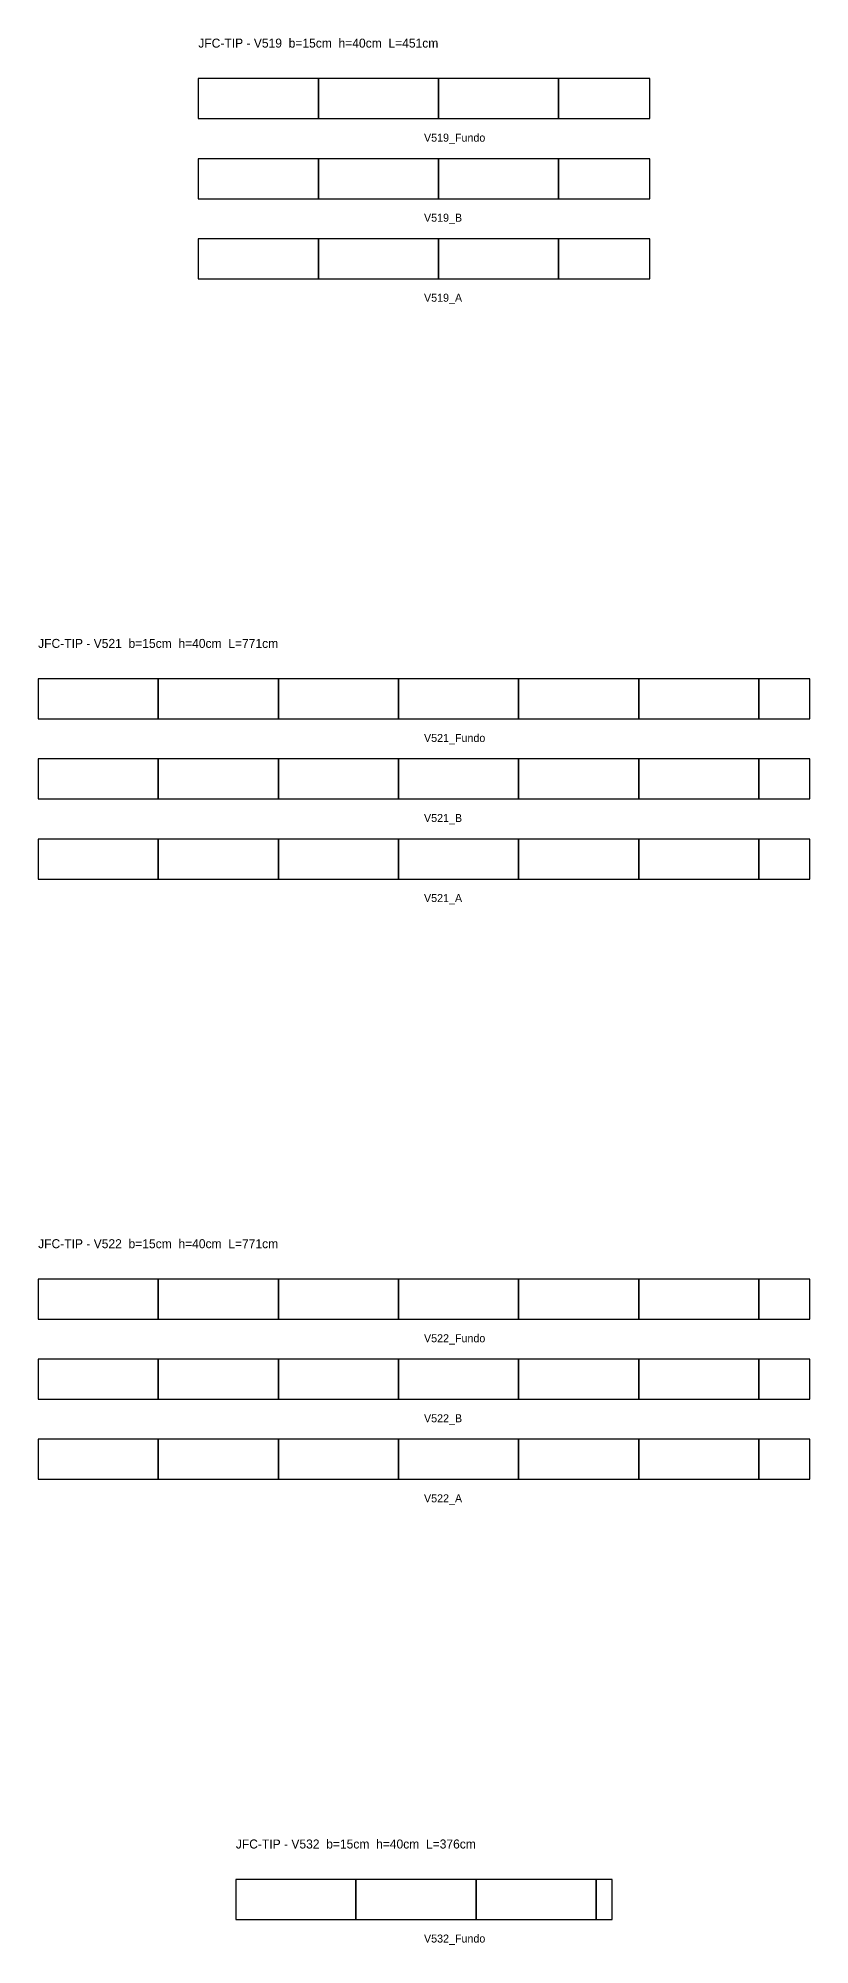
# Model space of a CAD drawing. Header units: metres. Extents: x -386 to 12208, y -7925 to 27400.
# Drawn here: x -386 to 386, y -5965 to -4060 of the extents above; entities that cross this region are included whole.
import ezdxf

# ---------------------------------------------------------------- set-up
doc = ezdxf.new("R2010")
doc.units = ezdxf.units.M

msp = doc.modelspace()

# ---------------------------------------------------------------- linework, layer by layer
at = {"layer": 'Paineis'}
for points in [[(-225.5, -4140), (-105.5, -4140), (-105.5, -4100), (-225.5, -4100)], [(-105.5, -4140), (14.5, -4140), (14.5, -4100), (-105.5, -4100)], [(14.5, -4140), (134.5, -4140), (134.5, -4100), (14.5, -4100)], [(134.5, -4140), (225.5, -4140), (225.5, -4100), (134.5, -4100)], [(-225.5, -4220), (-105.5, -4220), (-105.5, -4180), (-225.5, -4180)], [(-105.5, -4220), (14.5, -4220), (14.5, -4180), (-105.5, -4180)], [(14.5, -4220), (134.5, -4220), (134.5, -4180), (14.5, -4180)], [(134.5, -4220), (225.5, -4220), (225.5, -4180), (134.5, -4180)], [(-225.5, -4300), (-105.5, -4300), (-105.5, -4260), (-225.5, -4260)], [(-105.5, -4300), (14.5, -4300), (14.5, -4260), (-105.5, -4260)], [(14.5, -4300), (134.5, -4300), (134.5, -4260), (14.5, -4260)], [(134.5, -4300), (225.5, -4300), (225.5, -4260), (134.5, -4260)], [(-385.5, -4740), (-265.5, -4740), (-265.5, -4700), (-385.5, -4700)], [(-265.5, -4740), (-145.5, -4740), (-145.5, -4700), (-265.5, -4700)], [(-145.5, -4740), (-25.5, -4740), (-25.5, -4700), (-145.5, -4700)], [(-25.5, -4740), (94.5, -4740), (94.5, -4700), (-25.5, -4700)], [(94.5, -4740), (214.5, -4740), (214.5, -4700), (94.5, -4700)], [(214.5, -4740), (334.5, -4740), (334.5, -4700), (214.5, -4700)], [(334.5, -4740), (385.5, -4740), (385.5, -4700), (334.5, -4700)], [(-385.5, -4820), (-265.5, -4820), (-265.5, -4780), (-385.5, -4780)], [(-265.5, -4820), (-145.5, -4820), (-145.5, -4780), (-265.5, -4780)], [(-145.5, -4820), (-25.5, -4820), (-25.5, -4780), (-145.5, -4780)], [(-25.5, -4820), (94.5, -4820), (94.5, -4780), (-25.5, -4780)], [(94.5, -4820), (214.5, -4820), (214.5, -4780), (94.5, -4780)], [(214.5, -4820), (334.5, -4820), (334.5, -4780), (214.5, -4780)], [(334.5, -4820), (385.5, -4820), (385.5, -4780), (334.5, -4780)], [(-385.5, -4900), (-265.5, -4900), (-265.5, -4860), (-385.5, -4860)], [(-265.5, -4900), (-145.5, -4900), (-145.5, -4860), (-265.5, -4860)], [(-145.5, -4900), (-25.5, -4900), (-25.5, -4860), (-145.5, -4860)], [(-25.5, -4900), (94.5, -4900), (94.5, -4860), (-25.5, -4860)], [(94.5, -4900), (214.5, -4900), (214.5, -4860), (94.5, -4860)], [(214.5, -4900), (334.5, -4900), (334.5, -4860), (214.5, -4860)], [(334.5, -4900), (385.5, -4900), (385.5, -4860), (334.5, -4860)], [(-385.5, -5340), (-265.5, -5340), (-265.5, -5300), (-385.5, -5300)], [(-265.5, -5340), (-145.5, -5340), (-145.5, -5300), (-265.5, -5300)], [(-145.5, -5340), (-25.5, -5340), (-25.5, -5300), (-145.5, -5300)], [(-25.5, -5340), (94.5, -5340), (94.5, -5300), (-25.5, -5300)], [(94.5, -5340), (214.5, -5340), (214.5, -5300), (94.5, -5300)], [(214.5, -5340), (334.5, -5340), (334.5, -5300), (214.5, -5300)], [(334.5, -5340), (385.5, -5340), (385.5, -5300), (334.5, -5300)], [(-385.5, -5420), (-265.5, -5420), (-265.5, -5380), (-385.5, -5380)], [(-265.5, -5420), (-145.5, -5420), (-145.5, -5380), (-265.5, -5380)], [(-145.5, -5420), (-25.5, -5420), (-25.5, -5380), (-145.5, -5380)], [(-25.5, -5420), (94.5, -5420), (94.5, -5380), (-25.5, -5380)], [(94.5, -5420), (214.5, -5420), (214.5, -5380), (94.5, -5380)], [(214.5, -5420), (334.5, -5420), (334.5, -5380), (214.5, -5380)], [(334.5, -5420), (385.5, -5420), (385.5, -5380), (334.5, -5380)], [(-385.5, -5500), (-265.5, -5500), (-265.5, -5460), (-385.5, -5460)], [(-265.5, -5500), (-145.5, -5500), (-145.5, -5460), (-265.5, -5460)], [(-145.5, -5500), (-25.5, -5500), (-25.5, -5460), (-145.5, -5460)], [(-25.5, -5500), (94.5, -5500), (94.5, -5460), (-25.5, -5460)], [(94.5, -5500), (214.5, -5500), (214.5, -5460), (94.5, -5460)], [(214.5, -5500), (334.5, -5500), (334.5, -5460), (214.5, -5460)], [(334.5, -5500), (385.5, -5500), (385.5, -5460), (334.5, -5460)], [(-188, -5940), (-68, -5940), (-68, -5900), (-188, -5900)], [(-68, -5940), (52, -5940), (52, -5900), (-68, -5900)], [(52, -5940), (172, -5940), (172, -5900), (52, -5900)], [(172, -5940), (188, -5940), (188, -5900), (172, -5900)]]:
    msp.add_lwpolyline(points, close=True, dxfattribs=at)

# ---------------------------------------------------------------- texts
at = {"layer": 'NOMENCLATURA', "char_height": 9, "attachment_point": 1}
for s, insert in [('JFC-TIP - V519  b=15cm  h=40cm  L=451cm', (-225.5, -4060)), ('JFC-TIP - V521  b=15cm  h=40cm  L=771cm', (-385.5, -4660)), ('JFC-TIP - V522  b=15cm  h=40cm  L=771cm', (-385.5, -5260)), ('JFC-TIP - V532  b=15cm  h=40cm  L=376cm', (-188, -5860))]:
    msp.add_mtext(s, dxfattribs=dict(at, insert=insert))
at = {"layer": 'Texto Secao', "char_height": 8, "attachment_point": 1}
for s, insert in [('V519_Fundo', (0, -4155)), ('V519_B', (0, -4235)), ('V519_A', (0, -4315)), ('V521_Fundo', (0, -4755)), ('V521_B', (0, -4835)), ('V521_A', (0, -4915)), ('V522_Fundo', (0, -5355)), ('V522_B', (0, -5435)), ('V522_A', (0, -5515)), ('V532_Fundo', (0, -5955))]:
    msp.add_mtext(s, dxfattribs=dict(at, insert=insert))

doc.saveas('drawing.dxf')
